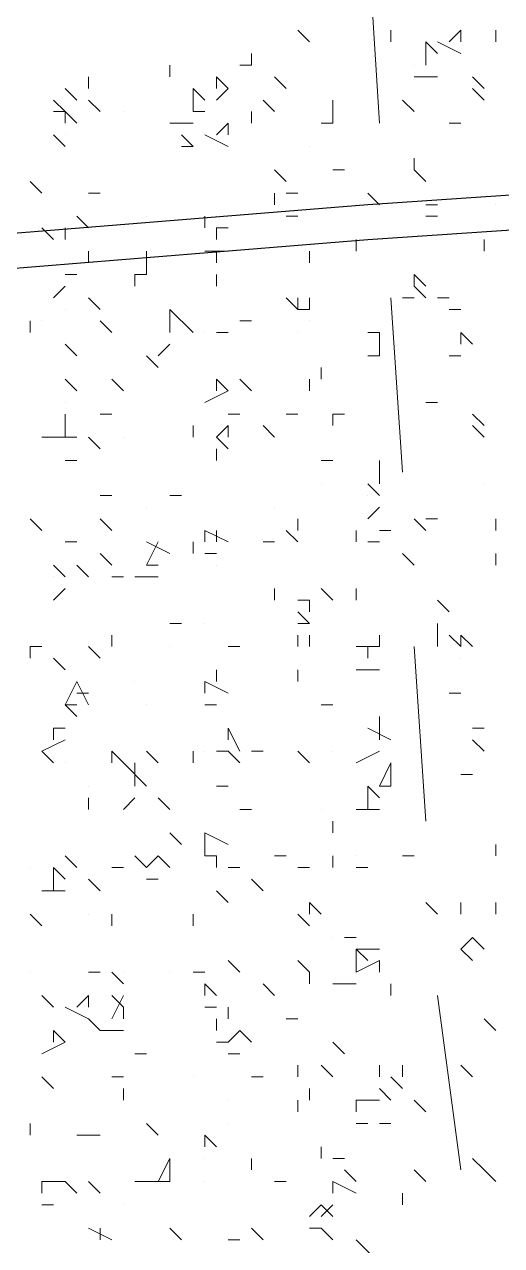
# Model space of a CAD drawing. Header units: millimetres. Extents: x 2928 to 3112, y 1220 to 1280.
# Drawn here: x 3000.6438 to 3000.7805, y 1263.6956 to 1264.0456 of the extents above; entities that cross this region are included whole.
import ezdxf

# ---------------------------------------------------------------- set-up
doc = ezdxf.new("R2010")
doc.units = ezdxf.units.MM

msp = doc.modelspace()

# ---------------------------------------------------------------- linework, layer by layer
at = {"color": 7, "linetype": 'Continuous', "lineweight": 9, "true_color": 0x000007}
for points in [[(3000.7455, 1264.01728), (3000.74217, 1264.07061), (3000.74217, 1264.07061)], [(3000.7455, 1263.99395), (3000.74217, 1263.99728), (3000.74217, 1263.99728)], [(3000.75217, 1263.91728), (3000.74883, 1263.96728), (3000.74883, 1263.96728)], [(3000.7555, 1263.89061), (3000.75217, 1263.89394), (3000.75217, 1263.89394)], [(3000.75883, 1263.81728), (3000.7555, 1263.86728), (3000.7555, 1263.86728)], [(3000.76217, 1263.79061), (3000.75883, 1263.79394), (3000.75883, 1263.79394)], [(3000.76883, 1263.71728), (3000.76217, 1263.76728), (3000.76217, 1263.76728)]]:
    msp.add_lwpolyline(points, dxfattribs=at)
at = {"color": 92, "linetype": 'Continuous', "lineweight": 5, "true_color": 0x00b800}
for points in [[(3000.7255, 1264.04061), (3000.72217, 1264.04395), (3000.72217, 1264.04395)], [(3000.74883, 1264.04061), (3000.74883, 1264.04395), (3000.74883, 1264.04395)], [(3000.76883, 1264.04395), (3000.7655, 1264.04061), (3000.7655, 1264.04061)], [(3000.76883, 1264.04395), (3000.76883, 1264.04061), (3000.76883, 1264.04061)], [(3000.77883, 1264.04061), (3000.77883, 1264.04395), (3000.77883, 1264.04395)], [(3000.75883, 1264.04061), (3000.76217, 1264.03728), (3000.76217, 1264.03728)], [(3000.75883, 1264.04061), (3000.75883, 1264.03395), (3000.75883, 1264.03395)], [(3000.76217, 1264.04061), (3000.76883, 1264.03728), (3000.76883, 1264.03728)], [(3000.70883, 1264.03395), (3000.70883, 1264.03728), (3000.70883, 1264.03728)], [(3000.6855, 1264.03061), (3000.6855, 1264.03395), (3000.6855, 1264.03395)], [(3000.70883, 1264.03395), (3000.7055, 1264.03395), (3000.7055, 1264.03395)], [(3000.66217, 1264.02728), (3000.66217, 1264.03061), (3000.66217, 1264.03061)], [(3000.69883, 1264.03061), (3000.70217, 1264.02728), (3000.70217, 1264.02728)], [(3000.69883, 1264.03061), (3000.69883, 1264.02728), (3000.69883, 1264.02728)], [(3000.71883, 1264.02728), (3000.7155, 1264.03061), (3000.7155, 1264.03061)], [(3000.7555, 1264.03061), (3000.76217, 1264.03061), (3000.76217, 1264.03061)], [(3000.7755, 1264.02728), (3000.77217, 1264.03061), (3000.77217, 1264.03061)], [(3000.6555, 1264.02728), (3000.65883, 1264.02395), (3000.65883, 1264.02395)], [(3000.69217, 1264.02728), (3000.6955, 1264.02395), (3000.6955, 1264.02395)], [(3000.69217, 1264.02728), (3000.69217, 1264.02061), (3000.69217, 1264.02061)], [(3000.69883, 1264.02395), (3000.70217, 1264.02728), (3000.70217, 1264.02728)], [(3000.7755, 1264.02395), (3000.77217, 1264.02728), (3000.77217, 1264.02728)], [(3000.65216, 1264.02395), (3000.6555, 1264.02061), (3000.6555, 1264.02061)], [(3000.6655, 1264.02061), (3000.66217, 1264.02395), (3000.66217, 1264.02395)], [(3000.7155, 1264.02061), (3000.71217, 1264.02395), (3000.71217, 1264.02395)], [(3000.73217, 1264.02061), (3000.73217, 1264.02395), (3000.73217, 1264.02395)], [(3000.7555, 1264.02061), (3000.75217, 1264.02395), (3000.75217, 1264.02395)], [(3000.6555, 1264.02061), (3000.65216, 1264.02061), (3000.65216, 1264.02061)], [(3000.6555, 1264.02061), (3000.65883, 1264.01728), (3000.65883, 1264.01728)], [(3000.6555, 1264.02061), (3000.6555, 1264.01728), (3000.6555, 1264.01728)], [(3000.6955, 1264.02061), (3000.69217, 1264.02061), (3000.69217, 1264.02061)], [(3000.6955, 1264.02061), (3000.69217, 1264.02061), (3000.69217, 1264.02061)], [(3000.70883, 1264.01728), (3000.70883, 1264.02061), (3000.70883, 1264.02061)], [(3000.73217, 1264.01728), (3000.73217, 1264.02061), (3000.73217, 1264.02061)], [(3000.6855, 1264.01728), (3000.69217, 1264.01728), (3000.69217, 1264.01728)], [(3000.70217, 1264.01728), (3000.69883, 1264.01395), (3000.69883, 1264.01395)], [(3000.70217, 1264.01728), (3000.70217, 1264.01395), (3000.70217, 1264.01395)], [(3000.73217, 1264.01728), (3000.72883, 1264.01728), (3000.72883, 1264.01728)], [(3000.76883, 1264.01728), (3000.7655, 1264.01728), (3000.7655, 1264.01728)], [(3000.6555, 1264.01061), (3000.65216, 1264.01395), (3000.65216, 1264.01395)], [(3000.69217, 1264.01061), (3000.68883, 1264.01395), (3000.68883, 1264.01395)], [(3000.6955, 1264.01395), (3000.70217, 1264.01061), (3000.70217, 1264.01061)], [(3000.69217, 1264.01061), (3000.68883, 1264.01061), (3000.68883, 1264.01061)], [(3000.7555, 1264.00395), (3000.7555, 1264.00728), (3000.7555, 1264.00728)], [(3000.71883, 1264.00061), (3000.7155, 1264.00395), (3000.7155, 1264.00395)], [(3000.7355, 1264.00395), (3000.73217, 1264.00395), (3000.73217, 1264.00395)], [(3000.75883, 1264.00061), (3000.7555, 1264.00395), (3000.7555, 1264.00395)], [(3000.64883, 1263.99728), (3000.6455, 1264.00061), (3000.6455, 1264.00061)], [(3000.6655, 1263.99728), (3000.66217, 1263.99728), (3000.66217, 1263.99728)], [(3000.7155, 1263.99395), (3000.7155, 1263.99728), (3000.7155, 1263.99728)], [(3000.72217, 1263.99728), (3000.71883, 1263.99728), (3000.71883, 1263.99728)], [(3000.66217, 1263.98728), (3000.65883, 1263.99061), (3000.65883, 1263.99061)], [(3000.6955, 1263.98728), (3000.6955, 1263.99061), (3000.6955, 1263.99061)], [(3000.72217, 1263.99061), (3000.71883, 1263.99061), (3000.71883, 1263.99061)], [(3000.76217, 1263.99395), (3000.75883, 1263.99395), (3000.75883, 1263.99395)], [(3000.76217, 1263.99061), (3000.75883, 1263.99061), (3000.75883, 1263.99061)], [(3000.65216, 1263.98395), (3000.64883, 1263.98728), (3000.64883, 1263.98728)], [(3000.6555, 1263.98395), (3000.6555, 1263.98728), (3000.6555, 1263.98728)], [(3000.69883, 1263.98728), (3000.70217, 1263.98728), (3000.70217, 1263.98728)], [(3000.69883, 1263.98728), (3000.69883, 1263.98395), (3000.69883, 1263.98395)], [(3000.73883, 1263.98061), (3000.73883, 1263.98395), (3000.73883, 1263.98395)], [(3000.73883, 1263.98061), (3000.73883, 1263.98395), (3000.73883, 1263.98395)], [(3000.7755, 1263.98061), (3000.7755, 1263.98395), (3000.7755, 1263.98395)], [(3000.66217, 1263.97728), (3000.66217, 1263.98061), (3000.66217, 1263.98061)], [(3000.67883, 1263.98061), (3000.67883, 1263.97395), (3000.67883, 1263.97395)], [(3000.67883, 1263.98061), (3000.67883, 1263.97728), (3000.67883, 1263.97728)], [(3000.6955, 1263.98061), (3000.70217, 1263.98061), (3000.70217, 1263.98061)], [(3000.69883, 1263.97728), (3000.69883, 1263.98061), (3000.69883, 1263.98061)], [(3000.7255, 1263.97728), (3000.7255, 1263.98061), (3000.7255, 1263.98061)], [(3000.6555, 1263.97395), (3000.65883, 1263.97395), (3000.65883, 1263.97395)], [(3000.6755, 1263.97395), (3000.67883, 1263.97395), (3000.67883, 1263.97395)], [(3000.6755, 1263.97061), (3000.6755, 1263.97395), (3000.6755, 1263.97395)], [(3000.69883, 1263.97061), (3000.69883, 1263.97395), (3000.69883, 1263.97395)], [(3000.7555, 1263.97395), (3000.75883, 1263.97061), (3000.75883, 1263.97061)], [(3000.7555, 1263.97395), (3000.7555, 1263.97061), (3000.7555, 1263.97061)], [(3000.65216, 1263.96728), (3000.6555, 1263.97061), (3000.6555, 1263.97061)], [(3000.75883, 1263.96728), (3000.7555, 1263.97061), (3000.7555, 1263.97061)], [(3000.6655, 1263.96395), (3000.66217, 1263.96728), (3000.66217, 1263.96728)], [(3000.72217, 1263.96395), (3000.71883, 1263.96728), (3000.71883, 1263.96728)], [(3000.72217, 1263.96728), (3000.72217, 1263.96395), (3000.72217, 1263.96395)], [(3000.7255, 1263.96728), (3000.7255, 1263.96395), (3000.7255, 1263.96395)], [(3000.7555, 1263.96728), (3000.75217, 1263.96728), (3000.75217, 1263.96728)], [(3000.7655, 1263.96728), (3000.76217, 1263.96728), (3000.76217, 1263.96728)], [(3000.6855, 1263.96395), (3000.69217, 1263.95728), (3000.69217, 1263.95728)], [(3000.6855, 1263.96395), (3000.6855, 1263.95728), (3000.6855, 1263.95728)], [(3000.72217, 1263.96395), (3000.7255, 1263.96395), (3000.7255, 1263.96395)], [(3000.76883, 1263.96395), (3000.7655, 1263.96395), (3000.7655, 1263.96395)], [(3000.6455, 1263.95728), (3000.6455, 1263.96061), (3000.6455, 1263.96061)], [(3000.66883, 1263.95728), (3000.6655, 1263.96061), (3000.6655, 1263.96061)], [(3000.6855, 1263.95728), (3000.6855, 1263.96061), (3000.6855, 1263.96061)], [(3000.70883, 1263.96061), (3000.7055, 1263.96061), (3000.7055, 1263.96061)], [(3000.70217, 1263.95728), (3000.69883, 1263.95728), (3000.69883, 1263.95728)], [(3000.7455, 1263.95728), (3000.74217, 1263.95728), (3000.74217, 1263.95728)], [(3000.7455, 1263.95728), (3000.7455, 1263.95061), (3000.7455, 1263.95061)], [(3000.76883, 1263.95728), (3000.77217, 1263.95395), (3000.77217, 1263.95395)], [(3000.76883, 1263.95728), (3000.76883, 1263.95395), (3000.76883, 1263.95395)], [(3000.65883, 1263.95061), (3000.6555, 1263.95395), (3000.6555, 1263.95395)], [(3000.68217, 1263.95061), (3000.6855, 1263.95395), (3000.6855, 1263.95395)], [(3000.68217, 1263.94728), (3000.67883, 1263.95061), (3000.67883, 1263.95061)], [(3000.74217, 1263.95061), (3000.7455, 1263.95061), (3000.7455, 1263.95061)], [(3000.7655, 1263.95061), (3000.76883, 1263.95061), (3000.76883, 1263.95061)], [(3000.72883, 1263.94395), (3000.72883, 1263.94728), (3000.72883, 1263.94728)], [(3000.6555, 1263.94395), (3000.65883, 1263.94061), (3000.65883, 1263.94061)], [(3000.67217, 1263.94061), (3000.66883, 1263.94395), (3000.66883, 1263.94395)], [(3000.69883, 1263.94395), (3000.70217, 1263.94061), (3000.70217, 1263.94061)], [(3000.69883, 1263.94395), (3000.69883, 1263.94061), (3000.69883, 1263.94061)], [(3000.70883, 1263.94061), (3000.7055, 1263.94395), (3000.7055, 1263.94395)], [(3000.7255, 1263.94061), (3000.7255, 1263.94395), (3000.7255, 1263.94395)], [(3000.6955, 1263.93728), (3000.70217, 1263.94061), (3000.70217, 1263.94061)], [(3000.76217, 1263.93728), (3000.75883, 1263.93728), (3000.75883, 1263.93728)], [(3000.6555, 1263.93395), (3000.6555, 1263.93061), (3000.6555, 1263.93061)], [(3000.6555, 1263.93395), (3000.6555, 1263.92728), (3000.6555, 1263.92728)], [(3000.66883, 1263.93395), (3000.6655, 1263.93395), (3000.6655, 1263.93395)], [(3000.7055, 1263.93395), (3000.70217, 1263.93395), (3000.70217, 1263.93395)], [(3000.72217, 1263.93395), (3000.71883, 1263.93395), (3000.71883, 1263.93395)], [(3000.73217, 1263.93061), (3000.73217, 1263.93395), (3000.73217, 1263.93395)], [(3000.7355, 1263.93395), (3000.73217, 1263.93395), (3000.73217, 1263.93395)], [(3000.7755, 1263.93061), (3000.77217, 1263.93395), (3000.77217, 1263.93395)], [(3000.69217, 1263.92728), (3000.69217, 1263.93061), (3000.69217, 1263.93061)], [(3000.70217, 1263.93061), (3000.69883, 1263.92728), (3000.69883, 1263.92728)], [(3000.70217, 1263.93061), (3000.70217, 1263.92728), (3000.70217, 1263.92728)], [(3000.7155, 1263.92728), (3000.71217, 1263.93061), (3000.71217, 1263.93061)], [(3000.7755, 1263.92728), (3000.77217, 1263.93061), (3000.77217, 1263.93061)], [(3000.65216, 1263.92728), (3000.64883, 1263.92728), (3000.64883, 1263.92728)], [(3000.65216, 1263.92728), (3000.6555, 1263.92728), (3000.6555, 1263.92728)], [(3000.65883, 1263.92728), (3000.6555, 1263.92728), (3000.6555, 1263.92728)], [(3000.6655, 1263.92394), (3000.66217, 1263.92728), (3000.66217, 1263.92728)], [(3000.69883, 1263.92728), (3000.70217, 1263.92394), (3000.70217, 1263.92394)], [(3000.65883, 1263.92061), (3000.6555, 1263.92061), (3000.6555, 1263.92061)], [(3000.69883, 1263.92061), (3000.69883, 1263.92394), (3000.69883, 1263.92394)], [(3000.73217, 1263.92061), (3000.72883, 1263.92061), (3000.72883, 1263.92061)], [(3000.7455, 1263.92061), (3000.7455, 1263.91394), (3000.7455, 1263.91394)], [(3000.74217, 1263.91394), (3000.7455, 1263.91061), (3000.7455, 1263.91061)], [(3000.66883, 1263.91061), (3000.6655, 1263.91061), (3000.6655, 1263.91061)], [(3000.68883, 1263.91061), (3000.6855, 1263.91061), (3000.6855, 1263.91061)], [(3000.74217, 1263.90394), (3000.7455, 1263.90728), (3000.7455, 1263.90728)], [(3000.64883, 1263.90061), (3000.6455, 1263.90394), (3000.6455, 1263.90394)], [(3000.66883, 1263.90061), (3000.6655, 1263.90394), (3000.6655, 1263.90394)], [(3000.72217, 1263.90061), (3000.72217, 1263.90394), (3000.72217, 1263.90394)], [(3000.75883, 1263.90061), (3000.7555, 1263.90394), (3000.7555, 1263.90394)], [(3000.76217, 1263.90394), (3000.75883, 1263.90394), (3000.75883, 1263.90394)], [(3000.77883, 1263.90061), (3000.77883, 1263.90394), (3000.77883, 1263.90394)], [(3000.6955, 1263.90061), (3000.70217, 1263.89728), (3000.70217, 1263.89728)], [(3000.6955, 1263.90061), (3000.6955, 1263.89728), (3000.6955, 1263.89728)], [(3000.69883, 1263.89728), (3000.69883, 1263.90061), (3000.69883, 1263.90061)], [(3000.72217, 1263.89728), (3000.71883, 1263.90061), (3000.71883, 1263.90061)], [(3000.73883, 1263.89728), (3000.73883, 1263.90061), (3000.73883, 1263.90061)], [(3000.7455, 1263.90061), (3000.74883, 1263.90061), (3000.74883, 1263.90061)], [(3000.65883, 1263.89728), (3000.6555, 1263.89728), (3000.6555, 1263.89728)], [(3000.67883, 1263.89728), (3000.6855, 1263.89394), (3000.6855, 1263.89394)], [(3000.68217, 1263.89728), (3000.67883, 1263.89061), (3000.67883, 1263.89061)], [(3000.69217, 1263.89394), (3000.69217, 1263.89728), (3000.69217, 1263.89728)], [(3000.7155, 1263.89728), (3000.71217, 1263.89728), (3000.71217, 1263.89728)], [(3000.7455, 1263.89728), (3000.74217, 1263.89728), (3000.74217, 1263.89728)], [(3000.66883, 1263.89061), (3000.6655, 1263.89394), (3000.6655, 1263.89394)], [(3000.6955, 1263.89394), (3000.69883, 1263.89394), (3000.69883, 1263.89394)], [(3000.77883, 1263.89061), (3000.77883, 1263.89394), (3000.77883, 1263.89394)], [(3000.65216, 1263.89061), (3000.6555, 1263.88728), (3000.6555, 1263.88728)], [(3000.66217, 1263.88728), (3000.65883, 1263.89061), (3000.65883, 1263.89061)], [(3000.67883, 1263.89061), (3000.68217, 1263.89061), (3000.68217, 1263.89061)], [(3000.67217, 1263.88728), (3000.66883, 1263.88728), (3000.66883, 1263.88728)], [(3000.6755, 1263.88728), (3000.68217, 1263.88728), (3000.68217, 1263.88728)], [(3000.65216, 1263.88061), (3000.6555, 1263.88394), (3000.6555, 1263.88394)], [(3000.7155, 1263.88061), (3000.7155, 1263.88394), (3000.7155, 1263.88394)], [(3000.73217, 1263.88061), (3000.72883, 1263.88394), (3000.72883, 1263.88394)], [(3000.73883, 1263.88061), (3000.73883, 1263.88394), (3000.73883, 1263.88394)], [(3000.7255, 1263.88061), (3000.72217, 1263.88061), (3000.72217, 1263.88061)], [(3000.7255, 1263.88061), (3000.7255, 1263.87728), (3000.7255, 1263.87728)], [(3000.7655, 1263.87728), (3000.76217, 1263.88061), (3000.76217, 1263.88061)], [(3000.72217, 1263.87728), (3000.7255, 1263.87394), (3000.7255, 1263.87394)], [(3000.68883, 1263.87394), (3000.6855, 1263.87394), (3000.6855, 1263.87394)], [(3000.7255, 1263.87394), (3000.72217, 1263.87394), (3000.72217, 1263.87394)], [(3000.76217, 1263.87061), (3000.76217, 1263.87394), (3000.76217, 1263.87394)], [(3000.66883, 1263.86728), (3000.66883, 1263.87061), (3000.66883, 1263.87061)], [(3000.72217, 1263.86728), (3000.72217, 1263.87061), (3000.72217, 1263.87061)], [(3000.7255, 1263.86728), (3000.7255, 1263.87061), (3000.7255, 1263.87061)], [(3000.7455, 1263.86728), (3000.7455, 1263.87061), (3000.7455, 1263.87061)], [(3000.76217, 1263.86728), (3000.76217, 1263.87061), (3000.76217, 1263.87061)], [(3000.76883, 1263.86728), (3000.7655, 1263.87061), (3000.7655, 1263.87061)], [(3000.76883, 1263.87061), (3000.77217, 1263.86728), (3000.77217, 1263.86728)], [(3000.76883, 1263.87061), (3000.76883, 1263.86728), (3000.76883, 1263.86728)], [(3000.6455, 1263.86394), (3000.6455, 1263.86728), (3000.6455, 1263.86728)], [(3000.64883, 1263.86728), (3000.6455, 1263.86728), (3000.6455, 1263.86728)], [(3000.6655, 1263.86394), (3000.66217, 1263.86728), (3000.66217, 1263.86728)], [(3000.7055, 1263.86728), (3000.70217, 1263.86728), (3000.70217, 1263.86728)], [(3000.74217, 1263.86728), (3000.73883, 1263.86728), (3000.73883, 1263.86728)], [(3000.74217, 1263.86728), (3000.7455, 1263.86728), (3000.7455, 1263.86728)], [(3000.74217, 1263.86728), (3000.74217, 1263.86394), (3000.74217, 1263.86394)], [(3000.6555, 1263.86061), (3000.65216, 1263.86394), (3000.65216, 1263.86394)], [(3000.69883, 1263.85728), (3000.69883, 1263.86061), (3000.69883, 1263.86061)], [(3000.72217, 1263.85728), (3000.72217, 1263.86061), (3000.72217, 1263.86061)], [(3000.73883, 1263.86061), (3000.7455, 1263.86061), (3000.7455, 1263.86061)], [(3000.65883, 1263.85728), (3000.6555, 1263.85061), (3000.6555, 1263.85061)], [(3000.65883, 1263.85728), (3000.66217, 1263.85061), (3000.66217, 1263.85061)], [(3000.6955, 1263.85728), (3000.70217, 1263.85394), (3000.70217, 1263.85394)], [(3000.6955, 1263.85728), (3000.6955, 1263.85394), (3000.6955, 1263.85394)], [(3000.6555, 1263.85061), (3000.65883, 1263.85061), (3000.65883, 1263.85061)], [(3000.65883, 1263.84728), (3000.6555, 1263.85061), (3000.6555, 1263.85061)], [(3000.66217, 1263.85394), (3000.65883, 1263.85394), (3000.65883, 1263.85394)], [(3000.6955, 1263.85061), (3000.69883, 1263.85061), (3000.69883, 1263.85061)], [(3000.73217, 1263.85061), (3000.72883, 1263.85061), (3000.72883, 1263.85061)], [(3000.76883, 1263.85394), (3000.7655, 1263.85394), (3000.7655, 1263.85394)], [(3000.7455, 1263.84394), (3000.7455, 1263.84728), (3000.7455, 1263.84728)], [(3000.65216, 1263.84394), (3000.6555, 1263.84394), (3000.6555, 1263.84394)], [(3000.65216, 1263.84394), (3000.65216, 1263.84061), (3000.65216, 1263.84061)], [(3000.70217, 1263.84394), (3000.7055, 1263.83728), (3000.7055, 1263.83728)], [(3000.70217, 1263.84394), (3000.70217, 1263.84061), (3000.70217, 1263.84061)], [(3000.74217, 1263.84394), (3000.74883, 1263.84061), (3000.74883, 1263.84061)], [(3000.7455, 1263.84394), (3000.7455, 1263.84061), (3000.7455, 1263.84061)], [(3000.7755, 1263.84394), (3000.77217, 1263.84394), (3000.77217, 1263.84394)], [(3000.64883, 1263.83728), (3000.6555, 1263.84061), (3000.6555, 1263.84061)], [(3000.7755, 1263.83728), (3000.77217, 1263.84061), (3000.77217, 1263.84061)], [(3000.65216, 1263.83394), (3000.64883, 1263.83728), (3000.64883, 1263.83728)], [(3000.67217, 1263.83394), (3000.66883, 1263.83728), (3000.66883, 1263.83728)], [(3000.66883, 1263.83394), (3000.66883, 1263.83728), (3000.66883, 1263.83728)], [(3000.68217, 1263.83394), (3000.67883, 1263.83728), (3000.67883, 1263.83728)], [(3000.69217, 1263.83394), (3000.69217, 1263.83728), (3000.69217, 1263.83728)], [(3000.69883, 1263.83728), (3000.70217, 1263.83728), (3000.70217, 1263.83728)], [(3000.7055, 1263.83394), (3000.70217, 1263.83728), (3000.70217, 1263.83728)], [(3000.71217, 1263.83728), (3000.70883, 1263.83728), (3000.70883, 1263.83728)], [(3000.7255, 1263.83394), (3000.72217, 1263.83728), (3000.72217, 1263.83728)], [(3000.73883, 1263.83394), (3000.7455, 1263.83728), (3000.7455, 1263.83728)], [(3000.67217, 1263.83394), (3000.67883, 1263.82728), (3000.67883, 1263.82728)], [(3000.6755, 1263.83394), (3000.6755, 1263.82728), (3000.6755, 1263.82728)], [(3000.74883, 1263.83394), (3000.7455, 1263.82728), (3000.7455, 1263.82728)], [(3000.74883, 1263.83394), (3000.74883, 1263.82728), (3000.74883, 1263.82728)], [(3000.77217, 1263.83061), (3000.76883, 1263.83061), (3000.76883, 1263.83061)], [(3000.70217, 1263.82728), (3000.69883, 1263.82728), (3000.69883, 1263.82728)], [(3000.74217, 1263.82728), (3000.7455, 1263.82394), (3000.7455, 1263.82394)], [(3000.74217, 1263.82728), (3000.74217, 1263.82061), (3000.74217, 1263.82061)], [(3000.7455, 1263.82728), (3000.74883, 1263.82728), (3000.74883, 1263.82728)], [(3000.66217, 1263.82061), (3000.66217, 1263.82394), (3000.66217, 1263.82394)], [(3000.67217, 1263.82061), (3000.6755, 1263.82394), (3000.6755, 1263.82394)], [(3000.6855, 1263.82061), (3000.68217, 1263.82394), (3000.68217, 1263.82394)], [(3000.70883, 1263.82061), (3000.7055, 1263.82061), (3000.7055, 1263.82061)], [(3000.73883, 1263.82061), (3000.7455, 1263.82061), (3000.7455, 1263.82061)], [(3000.73217, 1263.81394), (3000.73217, 1263.81728), (3000.73217, 1263.81728)], [(3000.68883, 1263.81061), (3000.6855, 1263.81394), (3000.6855, 1263.81394)], [(3000.6955, 1263.81394), (3000.70217, 1263.81061), (3000.70217, 1263.81061)], [(3000.6955, 1263.81394), (3000.6955, 1263.80728), (3000.6955, 1263.80728)], [(3000.77883, 1263.80728), (3000.77883, 1263.81061), (3000.77883, 1263.81061)], [(3000.65883, 1263.80394), (3000.6555, 1263.80728), (3000.6555, 1263.80728)], [(3000.67883, 1263.80394), (3000.6755, 1263.80728), (3000.6755, 1263.80728)], [(3000.68217, 1263.80728), (3000.67883, 1263.80394), (3000.67883, 1263.80394)], [(3000.68217, 1263.80728), (3000.6855, 1263.80394), (3000.6855, 1263.80394)], [(3000.6955, 1263.80728), (3000.69883, 1263.80728), (3000.69883, 1263.80728)], [(3000.69883, 1263.80394), (3000.69883, 1263.80728), (3000.69883, 1263.80728)], [(3000.71883, 1263.80728), (3000.7155, 1263.80728), (3000.7155, 1263.80728)], [(3000.73217, 1263.80394), (3000.73217, 1263.80728), (3000.73217, 1263.80728)], [(3000.7555, 1263.80728), (3000.75217, 1263.80728), (3000.75217, 1263.80728)], [(3000.65216, 1263.80394), (3000.6555, 1263.80061), (3000.6555, 1263.80061)], [(3000.65216, 1263.80394), (3000.65216, 1263.79728), (3000.65216, 1263.79728)], [(3000.67217, 1263.80394), (3000.66883, 1263.80394), (3000.66883, 1263.80394)], [(3000.7055, 1263.80394), (3000.70217, 1263.80394), (3000.70217, 1263.80394)], [(3000.7255, 1263.80394), (3000.72217, 1263.80394), (3000.72217, 1263.80394)], [(3000.74217, 1263.80394), (3000.73883, 1263.80394), (3000.73883, 1263.80394)], [(3000.6655, 1263.79728), (3000.66217, 1263.80061), (3000.66217, 1263.80061)], [(3000.67883, 1263.80061), (3000.68217, 1263.80061), (3000.68217, 1263.80061)], [(3000.71217, 1263.79728), (3000.70883, 1263.80061), (3000.70883, 1263.80061)], [(3000.64883, 1263.79728), (3000.6555, 1263.79728), (3000.6555, 1263.79728)], [(3000.70217, 1263.79394), (3000.69883, 1263.79728), (3000.69883, 1263.79728)], [(3000.7255, 1263.79394), (3000.72883, 1263.79061), (3000.72883, 1263.79061)], [(3000.7255, 1263.79394), (3000.7255, 1263.79061), (3000.7255, 1263.79061)], [(3000.76883, 1263.79061), (3000.76883, 1263.79394), (3000.76883, 1263.79394)], [(3000.77883, 1263.79061), (3000.77883, 1263.79394), (3000.77883, 1263.79394)], [(3000.64883, 1263.78728), (3000.6455, 1263.79061), (3000.6455, 1263.79061)], [(3000.66883, 1263.78728), (3000.66883, 1263.79061), (3000.66883, 1263.79061)], [(3000.69217, 1263.78728), (3000.69217, 1263.79061), (3000.69217, 1263.79061)], [(3000.72217, 1263.79061), (3000.7255, 1263.78728), (3000.7255, 1263.78728)], [(3000.73883, 1263.78394), (3000.7355, 1263.78394), (3000.7355, 1263.78394)], [(3000.74217, 1263.78061), (3000.73883, 1263.78061), (3000.73883, 1263.78061)], [(3000.73883, 1263.78061), (3000.74217, 1263.77728), (3000.74217, 1263.77728)], [(3000.73883, 1263.78061), (3000.73883, 1263.77394), (3000.73883, 1263.77394)], [(3000.74217, 1263.78061), (3000.7455, 1263.78061), (3000.7455, 1263.78061)], [(3000.77217, 1263.78394), (3000.76883, 1263.78061), (3000.76883, 1263.78061)], [(3000.76883, 1263.78061), (3000.77217, 1263.77728), (3000.77217, 1263.77728)], [(3000.77217, 1263.78394), (3000.7755, 1263.78061), (3000.7755, 1263.78061)], [(3000.7055, 1263.77394), (3000.70217, 1263.77728), (3000.70217, 1263.77728)], [(3000.7255, 1263.77394), (3000.72217, 1263.77728), (3000.72217, 1263.77728)], [(3000.73883, 1263.77394), (3000.7455, 1263.77728), (3000.7455, 1263.77728)], [(3000.7455, 1263.77394), (3000.7455, 1263.77728), (3000.7455, 1263.77728)], [(3000.6655, 1263.77394), (3000.66217, 1263.77394), (3000.66217, 1263.77394)], [(3000.67217, 1263.77061), (3000.66883, 1263.77394), (3000.66883, 1263.77394)], [(3000.6955, 1263.77394), (3000.69217, 1263.77394), (3000.69217, 1263.77394)], [(3000.7255, 1263.77061), (3000.7255, 1263.77394), (3000.7255, 1263.77394)], [(3000.6955, 1263.77061), (3000.69883, 1263.76728), (3000.69883, 1263.76728)], [(3000.6955, 1263.77061), (3000.6955, 1263.76728), (3000.6955, 1263.76728)], [(3000.7155, 1263.76728), (3000.71217, 1263.77061), (3000.71217, 1263.77061)], [(3000.73217, 1263.77061), (3000.73883, 1263.77061), (3000.73883, 1263.77061)], [(3000.74883, 1263.76728), (3000.74883, 1263.77061), (3000.74883, 1263.77061)], [(3000.65216, 1263.76394), (3000.64883, 1263.76728), (3000.64883, 1263.76728)], [(3000.66217, 1263.76728), (3000.65883, 1263.76394), (3000.65883, 1263.76394)], [(3000.66217, 1263.76728), (3000.66217, 1263.76394), (3000.66217, 1263.76394)], [(3000.66883, 1263.76728), (3000.67217, 1263.76394), (3000.67217, 1263.76394)], [(3000.67217, 1263.76728), (3000.66883, 1263.76061), (3000.66883, 1263.76061)], [(3000.6555, 1263.76394), (3000.66217, 1263.76061), (3000.66217, 1263.76061)], [(3000.67217, 1263.76061), (3000.67217, 1263.76394), (3000.67217, 1263.76394)], [(3000.6955, 1263.76394), (3000.69883, 1263.76394), (3000.69883, 1263.76394)], [(3000.70217, 1263.76061), (3000.70217, 1263.76394), (3000.70217, 1263.76394)], [(3000.6655, 1263.75728), (3000.66217, 1263.76061), (3000.66217, 1263.76061)], [(3000.69883, 1263.75728), (3000.69883, 1263.76061), (3000.69883, 1263.76061)], [(3000.72217, 1263.76061), (3000.71883, 1263.76061), (3000.71883, 1263.76061)], [(3000.77883, 1263.75728), (3000.7755, 1263.76061), (3000.7755, 1263.76061)], [(3000.65216, 1263.75728), (3000.6555, 1263.75394), (3000.6555, 1263.75394)], [(3000.65216, 1263.75728), (3000.65216, 1263.75394), (3000.65216, 1263.75394)], [(3000.6655, 1263.75728), (3000.67217, 1263.75728), (3000.67217, 1263.75728)], [(3000.7055, 1263.75728), (3000.70217, 1263.75394), (3000.70217, 1263.75394)], [(3000.7055, 1263.75728), (3000.70883, 1263.75394), (3000.70883, 1263.75394)], [(3000.64883, 1263.75061), (3000.6555, 1263.75394), (3000.6555, 1263.75394)], [(3000.70217, 1263.75394), (3000.69883, 1263.75394), (3000.69883, 1263.75394)], [(3000.7355, 1263.75061), (3000.73217, 1263.75394), (3000.73217, 1263.75394)], [(3000.67883, 1263.75061), (3000.6755, 1263.75061), (3000.6755, 1263.75061)], [(3000.70217, 1263.75061), (3000.7055, 1263.75061), (3000.7055, 1263.75061)], [(3000.72217, 1263.74394), (3000.72217, 1263.74728), (3000.72217, 1263.74728)], [(3000.73217, 1263.74394), (3000.72883, 1263.74728), (3000.72883, 1263.74728)], [(3000.7455, 1263.74394), (3000.7455, 1263.74728), (3000.7455, 1263.74728)], [(3000.75217, 1263.74394), (3000.75217, 1263.74728), (3000.75217, 1263.74728)], [(3000.77217, 1263.74394), (3000.76883, 1263.74728), (3000.76883, 1263.74728)], [(3000.65216, 1263.74061), (3000.64883, 1263.74394), (3000.64883, 1263.74394)], [(3000.67217, 1263.74394), (3000.66883, 1263.74394), (3000.66883, 1263.74394)], [(3000.71217, 1263.74394), (3000.70883, 1263.74394), (3000.70883, 1263.74394)], [(3000.74883, 1263.74394), (3000.75217, 1263.74061), (3000.75217, 1263.74061)], [(3000.67217, 1263.73728), (3000.67217, 1263.74061), (3000.67217, 1263.74061)], [(3000.7255, 1263.73728), (3000.7255, 1263.74061), (3000.7255, 1263.74061)], [(3000.7455, 1263.74061), (3000.74883, 1263.73728), (3000.74883, 1263.73728)], [(3000.72217, 1263.73394), (3000.72217, 1263.73728), (3000.72217, 1263.73728)], [(3000.73883, 1263.73728), (3000.7455, 1263.73728), (3000.7455, 1263.73728)], [(3000.73883, 1263.73728), (3000.73883, 1263.73394), (3000.73883, 1263.73394)], [(3000.75883, 1263.73394), (3000.7555, 1263.73728), (3000.7555, 1263.73728)], [(3000.6455, 1263.72728), (3000.6455, 1263.73061), (3000.6455, 1263.73061)], [(3000.68217, 1263.72728), (3000.67883, 1263.73061), (3000.67883, 1263.73061)], [(3000.73883, 1263.73061), (3000.74217, 1263.73061), (3000.74217, 1263.73061)], [(3000.74883, 1263.73061), (3000.7455, 1263.73061), (3000.7455, 1263.73061)], [(3000.66217, 1263.72728), (3000.65883, 1263.72728), (3000.65883, 1263.72728)], [(3000.6655, 1263.72728), (3000.66217, 1263.72728), (3000.66217, 1263.72728)], [(3000.6955, 1263.72728), (3000.69883, 1263.72394), (3000.69883, 1263.72394)], [(3000.6955, 1263.72728), (3000.6955, 1263.72394), (3000.6955, 1263.72394)], [(3000.72883, 1263.72061), (3000.72883, 1263.72394), (3000.72883, 1263.72394)], [(3000.6855, 1263.72061), (3000.68217, 1263.71394), (3000.68217, 1263.71394)], [(3000.6855, 1263.72061), (3000.6855, 1263.71394), (3000.6855, 1263.71394)], [(3000.70883, 1263.71728), (3000.70883, 1263.72061), (3000.70883, 1263.72061)], [(3000.7355, 1263.72061), (3000.73217, 1263.72061), (3000.73217, 1263.72061)], [(3000.7755, 1263.71728), (3000.77217, 1263.72061), (3000.77217, 1263.72061)], [(3000.73883, 1263.71394), (3000.7355, 1263.71728), (3000.7355, 1263.71728)], [(3000.75883, 1263.71394), (3000.7555, 1263.71728), (3000.7555, 1263.71728)], [(3000.77883, 1263.71394), (3000.7755, 1263.71728), (3000.7755, 1263.71728)], [(3000.64883, 1263.71394), (3000.6555, 1263.71394), (3000.6555, 1263.71394)], [(3000.64883, 1263.71394), (3000.64883, 1263.71061), (3000.64883, 1263.71061)], [(3000.65883, 1263.71061), (3000.6555, 1263.71394), (3000.6555, 1263.71394)], [(3000.6655, 1263.71061), (3000.66217, 1263.71394), (3000.66217, 1263.71394)], [(3000.67883, 1263.71394), (3000.6755, 1263.71394), (3000.6755, 1263.71394)], [(3000.67883, 1263.71394), (3000.6855, 1263.71394), (3000.6855, 1263.71394)], [(3000.71883, 1263.71394), (3000.7155, 1263.71394), (3000.7155, 1263.71394)], [(3000.73217, 1263.71394), (3000.73883, 1263.71061), (3000.73883, 1263.71061)], [(3000.73217, 1263.71394), (3000.73217, 1263.71061), (3000.73217, 1263.71061)], [(3000.75217, 1263.70728), (3000.75217, 1263.71061), (3000.75217, 1263.71061)], [(3000.64883, 1263.70728), (3000.65216, 1263.70728), (3000.65216, 1263.70728)], [(3000.72883, 1263.70728), (3000.7255, 1263.70394), (3000.7255, 1263.70394)], [(3000.72883, 1263.70394), (3000.73217, 1263.70728), (3000.73217, 1263.70728)], [(3000.72883, 1263.70728), (3000.73217, 1263.70394), (3000.73217, 1263.70394)], [(3000.66217, 1263.70061), (3000.66883, 1263.69728), (3000.66883, 1263.69728)], [(3000.6655, 1263.70061), (3000.6655, 1263.69728), (3000.6655, 1263.69728)], [(3000.68883, 1263.69728), (3000.6855, 1263.70061), (3000.6855, 1263.70061)], [(3000.71217, 1263.69728), (3000.70883, 1263.70061), (3000.70883, 1263.70061)], [(3000.7255, 1263.70061), (3000.72883, 1263.70061), (3000.72883, 1263.70061)], [(3000.73217, 1263.69728), (3000.72883, 1263.70061), (3000.72883, 1263.70061)], [(3000.7055, 1263.69728), (3000.70217, 1263.69728), (3000.70217, 1263.69728)], [(3000.73883, 1263.69728), (3000.7455, 1263.69061), (3000.7455, 1263.69061)]]:
    msp.add_lwpolyline(points, dxfattribs=at)
for points in [[(3000.7555, 1264.03395), (3000.7555, 1264.03395)], [(3000.6555, 1264.02728), (3000.6555, 1264.02728)], [(3000.67217, 1264.02061), (3000.67217, 1264.02061)], [(3000.6555, 1264.01728), (3000.6555, 1264.01728)], [(3000.6555, 1264.01395), (3000.6555, 1264.01395)], [(3000.7255, 1264.01061), (3000.7255, 1264.01061)], [(3000.67883, 1263.99061), (3000.67883, 1263.99061)], [(3000.69883, 1263.99061), (3000.69883, 1263.99061)], [(3000.73883, 1263.99395), (3000.73883, 1263.99395)], [(3000.77883, 1263.99395), (3000.77883, 1263.99395)], [(3000.67217, 1263.98728), (3000.67217, 1263.98728)], [(3000.6555, 1263.97395), (3000.6555, 1263.97395)], [(3000.7255, 1263.96728), (3000.7255, 1263.96728)], [(3000.6555, 1263.96395), (3000.6555, 1263.96395)], [(3000.64883, 1263.96061), (3000.64883, 1263.96061)], [(3000.7255, 1263.96061), (3000.7255, 1263.96061)], [(3000.6955, 1263.95728), (3000.6955, 1263.95728)], [(3000.72217, 1263.95728), (3000.72217, 1263.95728)], [(3000.6555, 1263.94061), (3000.6555, 1263.94061)], [(3000.6555, 1263.93728), (3000.6555, 1263.93728)], [(3000.67217, 1263.92728), (3000.67217, 1263.92728)], [(3000.72883, 1263.91394), (3000.72883, 1263.91394)], [(3000.7455, 1263.91394), (3000.7455, 1263.91394)], [(3000.7755, 1263.91394), (3000.7755, 1263.91394)], [(3000.74217, 1263.91061), (3000.74217, 1263.91061)], [(3000.67883, 1263.90728), (3000.67883, 1263.90728)], [(3000.7155, 1263.90728), (3000.7155, 1263.90728)], [(3000.67883, 1263.89728), (3000.67883, 1263.89728)], [(3000.67883, 1263.89061), (3000.67883, 1263.89061)], [(3000.69883, 1263.89061), (3000.69883, 1263.89061)], [(3000.65216, 1263.88728), (3000.65216, 1263.88728)], [(3000.67883, 1263.88728), (3000.67883, 1263.88728)], [(3000.6955, 1263.87394), (3000.6955, 1263.87394)], [(3000.6855, 1263.86728), (3000.6855, 1263.86728)], [(3000.76883, 1263.86394), (3000.76883, 1263.86394)], [(3000.6755, 1263.85728), (3000.6755, 1263.85728)], [(3000.67883, 1263.85061), (3000.67883, 1263.85061)], [(3000.6955, 1263.83728), (3000.6955, 1263.83728)], [(3000.73217, 1263.83728), (3000.73217, 1263.83728)], [(3000.73217, 1263.83728), (3000.73217, 1263.83728)], [(3000.6555, 1263.83394), (3000.6555, 1263.83394)], [(3000.66217, 1263.82728), (3000.66217, 1263.82728)], [(3000.72883, 1263.82061), (3000.72883, 1263.82061)], [(3000.73883, 1263.80728), (3000.73883, 1263.80728)], [(3000.6455, 1263.80394), (3000.6455, 1263.80394)], [(3000.66217, 1263.79061), (3000.66217, 1263.79061)], [(3000.73217, 1263.78394), (3000.73217, 1263.78394)], [(3000.6455, 1263.77394), (3000.6455, 1263.77394)], [(3000.67217, 1263.77394), (3000.67217, 1263.77394)], [(3000.6855, 1263.77394), (3000.6855, 1263.77394)], [(3000.69217, 1263.74394), (3000.69217, 1263.74394)], [(3000.74883, 1263.74394), (3000.74883, 1263.74394)], [(3000.70217, 1263.73728), (3000.70217, 1263.73728)], [(3000.70217, 1263.73061), (3000.70217, 1263.73061)], [(3000.6955, 1263.72061), (3000.6955, 1263.72061)], [(3000.6855, 1263.71394), (3000.6855, 1263.71394)], [(3000.6955, 1263.71394), (3000.6955, 1263.71394)], [(3000.67217, 1263.70728), (3000.67217, 1263.70728)], [(3000.72883, 1263.70728), (3000.72883, 1263.70728)]]:
    msp.add_lwpolyline(points, close=True, dxfattribs=at)
at = {"color": 253, "linetype": 'Continuous', "lineweight": -2, "true_color": 0x9a9a9a}
msp.add_lwpolyline([(3000.74217, 1263.99395), (3000.4955, 1263.97395), (3000.4955, 1263.96395), (3000.74217, 1263.98395), (3000.98884, 1264.00061), (3000.98884, 1264.01061)], close=True, dxfattribs=at)

doc.saveas('drawing.dxf')
